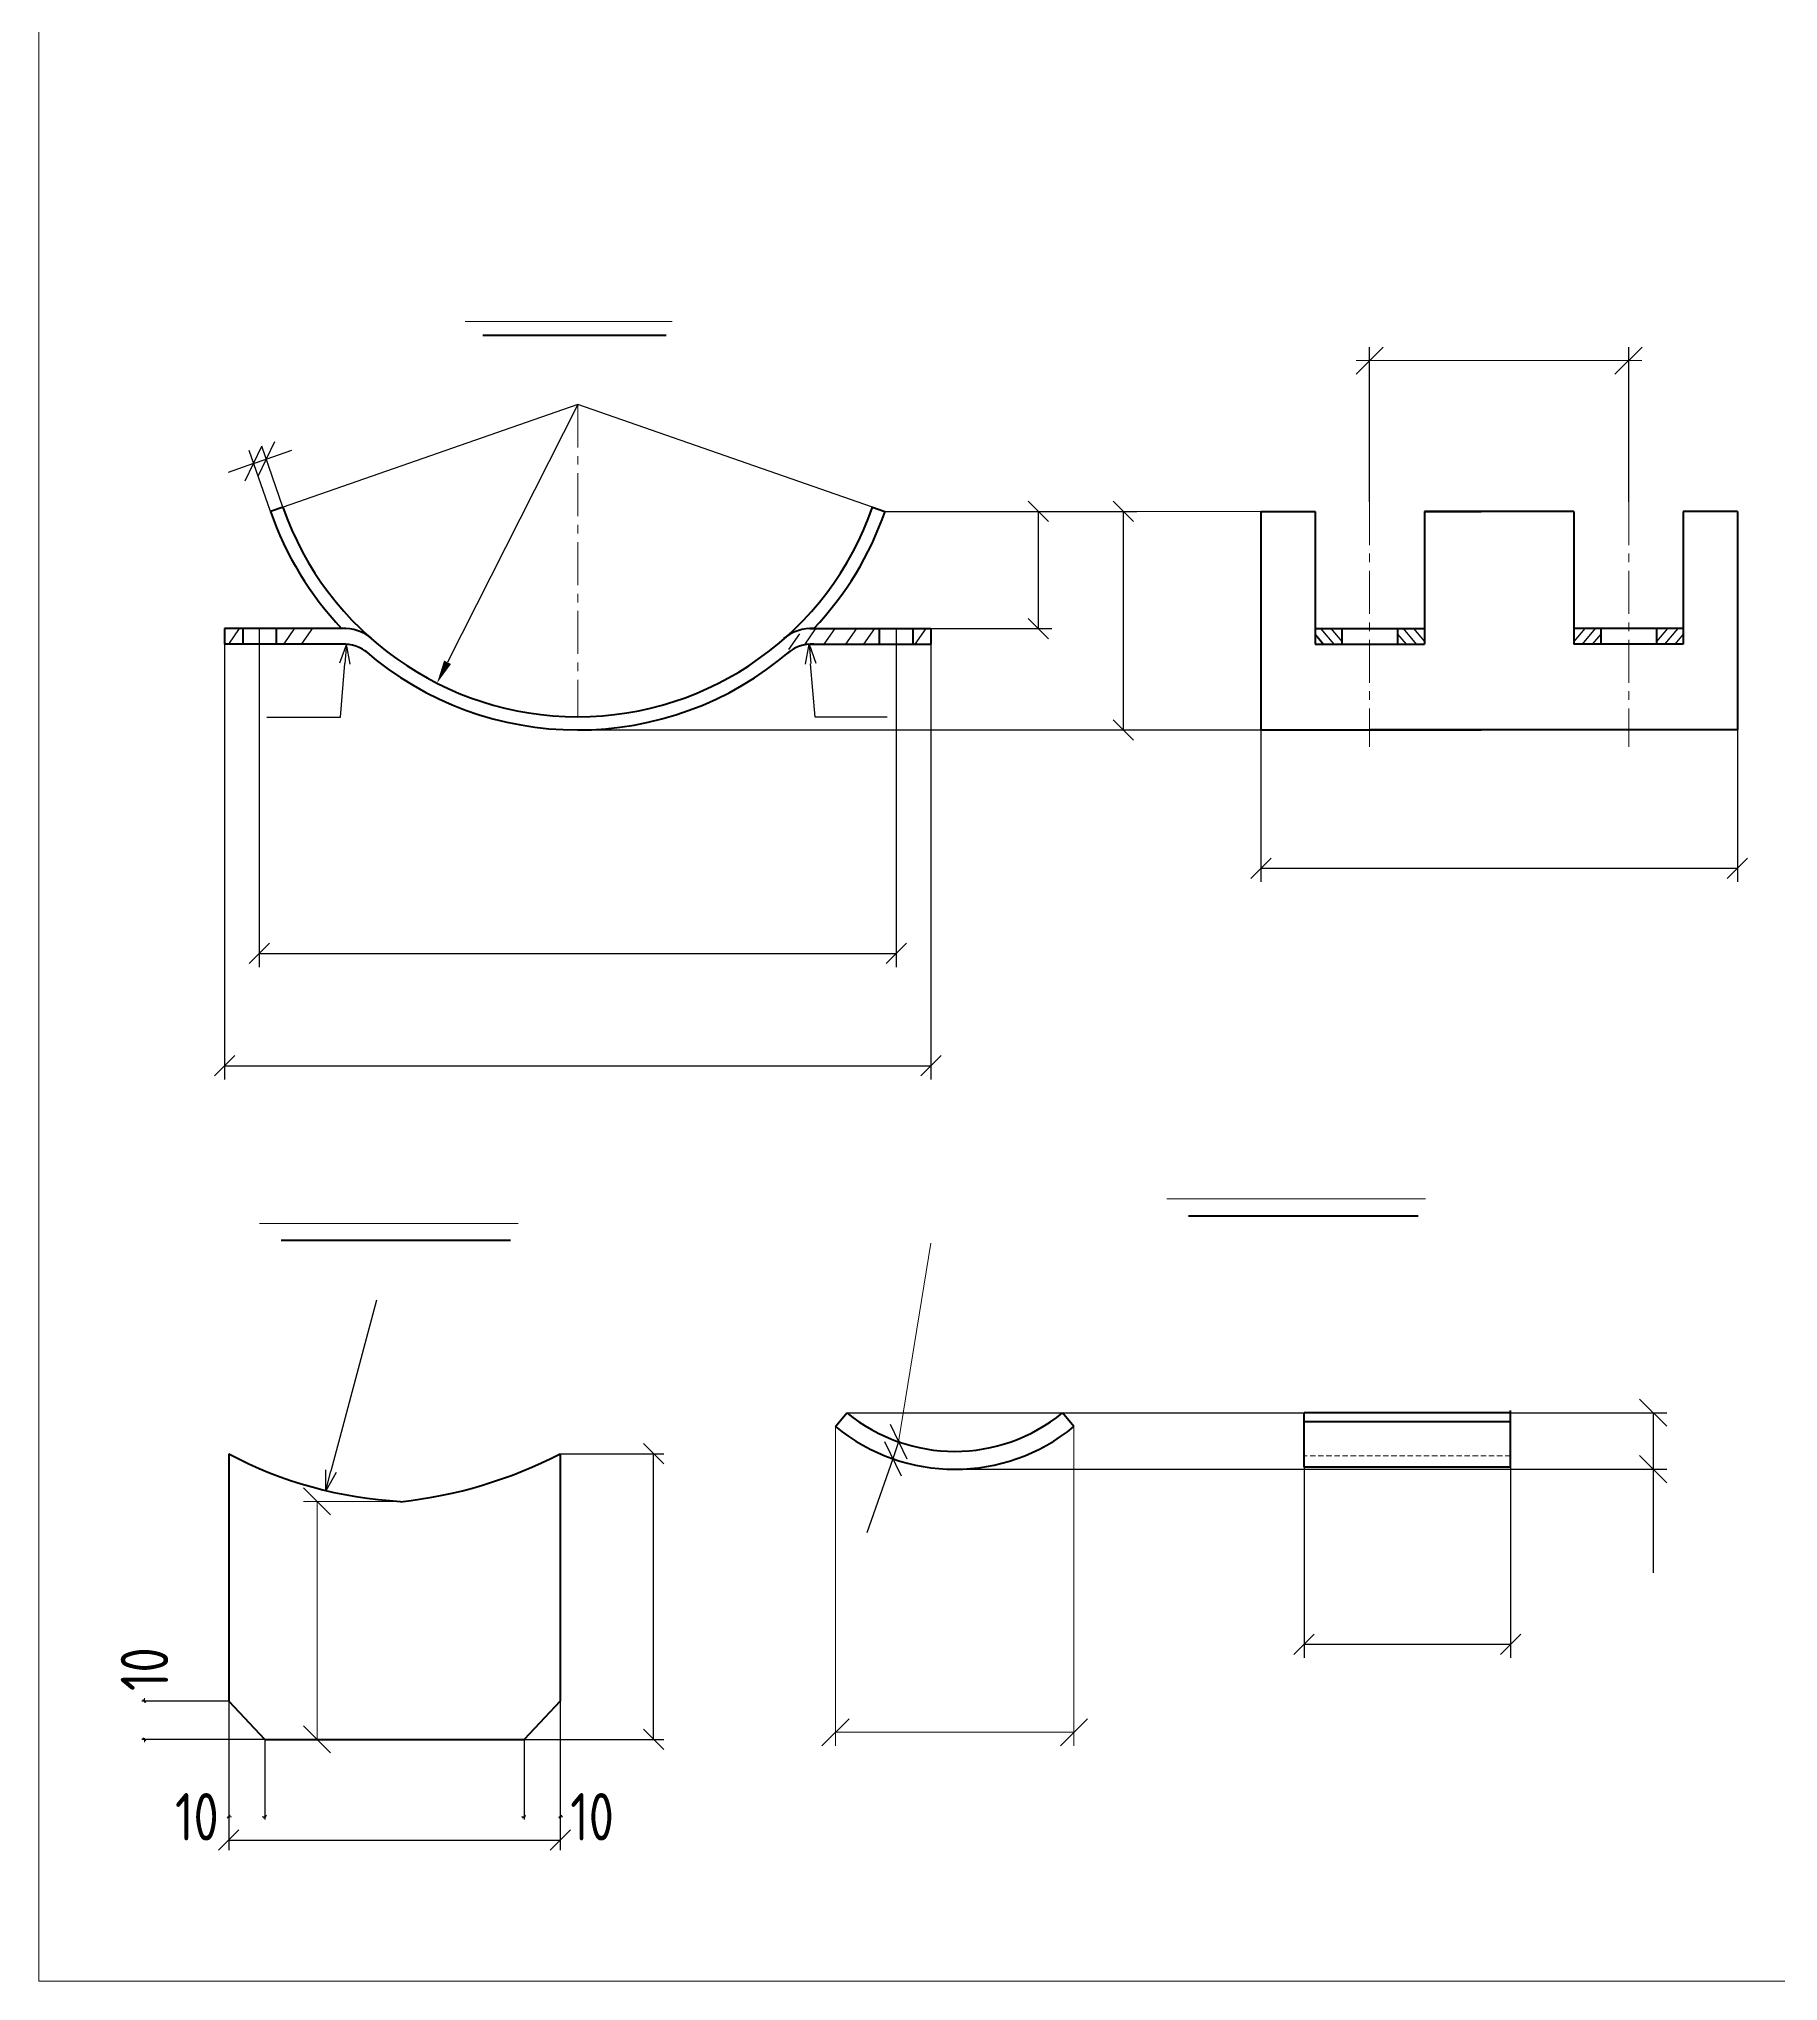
# Model space of a CAD drawing. Header units: millimetres. Extents: x 69249 to 73614, y -10452 to -7482.
# Drawn here: x 69433 to 70717, y -10452 to -9019 of the extents above; entities that cross this region are included whole.
import ezdxf

# ---------------------------------------------------------------- set-up
doc = ezdxf.new("R2010")
doc.units = ezdxf.units.MM
for name, pattern in [('K5LT32768', [0]), ('K5LT32769', [0]), ('K5LT32771', [0]), ('K5LT32772', [0]), ('K5LT32773', [50.8, 31.75, -6.35, 6.35, -6.35]), ('K5LT32774', [0]), ('K5LT32782', [0]), ('K5LT32791', [0]), ('K5LT32793', [1016, 635, -127, 127, -127]), ('K5LT32794', [1016, 635, -127, 127, -127]), ('K5LT_DASHED', [6, 4, -2]), ('K5LT_THIN', [0])]:
    doc.linetypes.add(name, pattern=pattern)
for name, color, linetype in [('Осевая', 20, 'Continuous'), ('Пунктир', 5, 'Continuous'), ('Размер', 104, 'Continuous'), ('Размеры', 7, 'Continuous'), ('Толстая', 5, 'Continuous'), ('Тонкая', 142, 'Continuous'), ('тонкая 2', 5, 'Continuous')]:
    doc.layers.add(name, color=color, linetype=linetype)
doc.styles.add('KDIMTEXTSTYLE', font='GOST_AU.SHX', dxfattribs={"width": 0.96, "oblique": 15, "height": 5})
doc.dimstyles.new('KDIMSTYLE (1.00)', dxfattribs={"dimtxt": 5, "dimasz": 1, "dimexe": 2, "dimexo": 0, "dimgap": 1, "dimtad": 1, "dimtxsty": 'KDIMTEXTSTYLE', "dimsah": 1, "dimcen": 0, "dimdle": 1, "dimadec": 0, "dimazin": 0, "dimtfac": 0.667, "dimtmove": 0, "dimatfit": 3, "dimfxl": 0, "dimtvp": 1, "dimtolj": 1, "dimtzin": 0, "dimarcsym": 0})

# ---------------------------------------------------------------- blocks, each defined once
blk = doc.blocks.new('KDIMARROW_03')
at = {"color": 0, "linetype": 'K5LT_THIN', "lineweight": 18}
for p, q in [((-1.1, -1.1), (1.1, 1.1)), ((0, 0), (2, 0))]:
    blk.add_line(p, q, dxfattribs=at)
at = {"layer": 'тонкая 2', "color": 0, "linetype": 'K5LT_THIN', "lineweight": 18}
blk.add_line((0, 0), (-1, 0), dxfattribs=at)
blk = doc.blocks.new('U16')
at = {"layer": 'Размеры'}
h = blk.add_hatch(color=7, dxfattribs=at)
h.paths.add_polyline_path([(70068.7, -10054.5), (70068.1, -10053.7), (70067.2, -10054.3), (70067.8, -10055.1)])
h.paths.add_polyline_path([(70068.4, -10054.5), (70068, -10053.9), (70067.4, -10054.3), (70067.9, -10054.9)])
h.paths.add_polyline_path([(70068.2, -10054.4), (70068, -10054.2), (70067.7, -10054.4), (70067.9, -10054.7)])
at = {"layer": 'Размеры', "color": 7, "linetype": 'K5LT_THIN', "lineweight": 18}
for p, q in [((70091.6, -9907.8), (70067.9, -10054.4)), ((70068.1, -10053.7), (70067.2, -10054.3)), ((70067.2, -10054.3), (70067.8, -10055.1)), ((70068, -10053.9), (70067.4, -10054.3)), ((70067.4, -10054.3), (70067.9, -10054.9)), ((70068, -10054.2), (70067.7, -10054.4)), ((70067.7, -10054.4), (70067.9, -10054.7)), ((70067.8, -10055.1), (70068.7, -10054.5)), ((70067.9, -10054.7), (70068.2, -10054.4)), ((70067.9, -10054.9), (70068.4, -10054.5)), ((70068, -10053.9), (70068.1, -10053.7)), ((70068, -10054.2), (70068, -10053.9)), ((70068.4, -10054.5), (70068, -10053.9)), ((70068.2, -10054.4), (70068, -10054.2)), ((70068.7, -10054.5), (70068.1, -10053.7))]:
    blk.add_line(p, q, dxfattribs=at)
blk = doc.blocks.new('U35')
at = {"layer": 'Размеры', "color": 7, "linetype": 'K5LT32791', "lineweight": 25}
for p, q in [((69645.1, -10090.5), (69645.1, -10075)), ((69645.1, -10090.5), (69648.9, -10076)), ((69652.8, -10077), (69645.1, -10090.5))]:
    blk.add_line(p, q, dxfattribs=at)
blk = doc.blocks.new('U37')
at = {"layer": 'Размеры', "color": 7, "linetype": 'K5LT32791', "lineweight": 25}
for p, q in [((69999.1, -9480.5), (70001.8, -9465.8)), ((70001.8, -9465.8), (70006.8, -9479.8)), ((70001.8, -9465.8), (70003, -9480.1))]:
    blk.add_line(p, q, dxfattribs=at)
blk = doc.blocks.new('U38')
at = {"layer": 'Размеры', "color": 7, "linetype": 'K5LT32791', "lineweight": 25}
for p, q in [((69660.4, -9465.7), (69655.3, -9479.8)), ((69660.4, -9465.7), (69659.2, -9480.1)), ((69663, -9480.4), (69660.4, -9465.7))]:
    blk.add_line(p, q, dxfattribs=at)
blk = doc.blocks.new('U73')
at = {"layer": 'Осевая', "color": 20, "linetype": 'K5LT32793', "lineweight": 25}
blk.add_line((70226.3, -9521.6), (70241.3, -9536.6), dxfattribs=at)
blk = doc.blocks.new('U74')
at = {"layer": 'Осевая', "color": 20, "linetype": 'K5LT32793', "lineweight": 25}
blk.add_line((70241.3, -9375.3), (70226.3, -9360.3), dxfattribs=at)
blk = doc.blocks.new('U83')
at = {"layer": 'Осевая', "color": 20, "linetype": 'K5LT32793', "lineweight": 25}
blk.add_line((69879.5, -10266.5), (69894.5, -10281.5), dxfattribs=at)
blk = doc.blocks.new('U84')
at = {"layer": 'Осевая', "color": 20, "linetype": 'K5LT32793', "lineweight": 25}
blk.add_line((69894.5, -10070.7), (69879.5, -10055.7), dxfattribs=at)
blk = doc.blocks.new('U113')
at = {"layer": 'Осевая', "color": 20, "linetype": 'K5LT32793', "lineweight": 25}
blk.add_line((70074.1, -10067.1), (70061.8, -10041.7), dxfattribs=at)
blk = doc.blocks.new('U114')
at = {"layer": 'Осевая', "color": 20, "linetype": 'K5LT32793', "lineweight": 25}
blk.add_line((70057.4, -10054.1), (70069.7, -10079.6), dxfattribs=at)
blk = doc.blocks.new('U115')
at = {"layer": 'Осевая', "color": 20, "linetype": 'K5LT32794', "lineweight": 18}
blk.add_line((70031.3, -10258.7), (70011.3, -10278.7), dxfattribs=at)
blk = doc.blocks.new('U116')
at = {"layer": 'Осевая', "color": 20, "linetype": 'K5LT32794', "lineweight": 18}
blk.add_line((70187.3, -10278.7), (70207.3, -10258.7), dxfattribs=at)
blk = doc.blocks.new('U117')
at = {"layer": 'Осевая', "color": 20, "linetype": 'K5LT32793', "lineweight": 25}
blk.add_line((70512.1, -10211.4), (70527.1, -10196.4), dxfattribs=at)
blk = doc.blocks.new('U118')
at = {"layer": 'Осевая', "color": 20, "linetype": 'K5LT32793', "lineweight": 25}
blk.add_line((70374.6, -10196.4), (70359.6, -10211.4), dxfattribs=at)
blk = doc.blocks.new('U119')
at = {"layer": 'Осевая', "color": 20, "linetype": 'K5LT32793', "lineweight": 25}
blk.add_line((70634.8, -10042.9), (70614.8, -10022.9), dxfattribs=at)
blk = doc.blocks.new('U120')
at = {"layer": 'Осевая', "color": 20, "linetype": 'K5LT32793', "lineweight": 25}
blk.add_line((70614.8, -10064.6), (70634.8, -10084.6), dxfattribs=at)
blk = doc.blocks.new('U135')
at = {"layer": 'Осевая', "color": 20, "linetype": 'K5LT32793', "lineweight": 25}
blk.add_line((69578, -9769.4), (69563, -9784.4), dxfattribs=at)
blk = doc.blocks.new('U136')
at = {"layer": 'Осевая', "color": 20, "linetype": 'K5LT32793', "lineweight": 25}
blk.add_line((70084.2, -9784.4), (70099.2, -9769.4), dxfattribs=at)
blk = doc.blocks.new('U137')
at = {"layer": 'Осевая', "color": 20, "linetype": 'K5LT32793', "lineweight": 25}
blk.add_line((69603.5, -9686.5), (69588.5, -9701.5), dxfattribs=at)
blk = doc.blocks.new('U138')
at = {"layer": 'Осевая', "color": 20, "linetype": 'K5LT32793', "lineweight": 25}
blk.add_line((70058.7, -9701.5), (70073.7, -9686.5), dxfattribs=at)
blk = doc.blocks.new('U139')
at = {"layer": 'Осевая', "color": 20, "linetype": 'K5LT32793', "lineweight": 25}
blk.add_line((69585.7, -9345.1), (69598, -9319.6), dxfattribs=at)
blk = doc.blocks.new('U140')
at = {"layer": 'Осевая', "color": 20, "linetype": 'K5LT32793', "lineweight": 25}
blk.add_line((69607.2, -9316.4), (69594.9, -9341.9), dxfattribs=at)
blk = doc.blocks.new('U141')
at = {"layer": 'Осевая', "color": 20, "linetype": 'K5LT32793', "lineweight": 25}
blk.add_line((70342.8, -9623.6), (70327.8, -9638.6), dxfattribs=at)
blk = doc.blocks.new('U142')
at = {"layer": 'Осевая', "color": 20, "linetype": 'K5LT32793', "lineweight": 25}
blk.add_line((70679.5, -9638.6), (70694.5, -9623.6), dxfattribs=at)
blk = doc.blocks.new('U143')
at = {"layer": 'Осевая', "color": 20, "linetype": 'K5LT32793', "lineweight": 25}
blk.add_line((70163.6, -9446.7), (70178.6, -9461.7), dxfattribs=at)
blk = doc.blocks.new('U144')
at = {"layer": 'Осевая', "color": 20, "linetype": 'K5LT32793', "lineweight": 25}
blk.add_line((70178.6, -9375.3), (70163.6, -9360.3), dxfattribs=at)
blk = doc.blocks.new('U161')
at = {"layer": 'Осевая', "color": 20, "linetype": 'K5LT32793', "lineweight": 25}
blk.add_line((69581, -10340.8), (69566, -10355.8), dxfattribs=at)
blk = doc.blocks.new('U162')
at = {"layer": 'Осевая', "color": 20, "linetype": 'K5LT32793', "lineweight": 25}
blk.add_line((69810.6, -10355.8), (69825.6, -10340.8), dxfattribs=at)
blk = doc.blocks.new('U163')
at = {"layer": 'Осевая', "color": 20, "linetype": 'K5LT32794', "lineweight": 18}
blk.add_line((69648.7, -10108.3), (69628.7, -10088.3), dxfattribs=at)
blk = doc.blocks.new('U164')
at = {"layer": 'Осевая', "color": 20, "linetype": 'K5LT32794', "lineweight": 18}
blk.add_line((69628.7, -10264), (69648.7, -10284), dxfattribs=at)
blk = doc.blocks.new('U175')
at = {"layer": 'Осевая', "color": 20, "linetype": 'K5LT32794', "lineweight": 18}
blk.add_line((70596.6, -9266.5), (70616.6, -9246.5), dxfattribs=at)
blk = doc.blocks.new('U176')
at = {"layer": 'Осевая', "color": 20, "linetype": 'K5LT32794', "lineweight": 18}
blk.add_line((70425.6, -9246.5), (70405.6, -9266.5), dxfattribs=at)

msp = doc.modelspace()

# ---------------------------------------------------------------- hatches: boundary and pattern name
at = {"layer": 'Размеры'}
msp.add_hatch(color=18, dxfattribs=at).paths.add_polyline_path([(69732.406, -9477.808), (69737.547, -9480.405), (69727.185, -9494.53)])

# ---------------------------------------------------------------- linework, layer by layer
at = {"color": 7, "linetype": 'K5LT32774', "lineweight": 18}
for p, q in [((69748.058, -9227.69), (69900.874, -9227.69)), ((70265.878, -9875.186), (70456.897, -9875.186)), ((69596.092, -9893.225), (69787.111, -9893.225))]:
    msp.add_line(p, q, dxfattribs=at)
at = {"color": 7, "linetype": 'K5LT32771', "lineweight": 40}
for p, q in [((69760.903, -9237.625), (69896.392, -9237.625)), ((69613.537, -9364.535), (69604.382, -9367.72)), ((70048.67, -9364.603), (70057.824, -9367.792)), ((70335.276, -9367.913), (70375.293, -9367.913)), ((70335.276, -9367.913), (70335.276, -9529.072)), ((70375.293, -9367.913), (70375.293, -9465.712)), ((70455.933, -9367.913), (70497.811, -9367.913)), ((70455.933, -9367.913), (70455.933, -9465.712)), ((70566.386, -9367.913), (70455.933, -9367.913)), ((70566.386, -9367.913), (70566.386, -9465.712)), ((70687.044, -9367.913), (70647.026, -9367.913)), ((70647.026, -9367.913), (70647.026, -9465.712)), ((70687.044, -9367.913), (70687.044, -9529.072)), ((69570.456, -9454.109), (69570.453, -9465.629)), ((69656.764, -9454.137), (69570.456, -9454.109)), ((70002.373, -9454.192), (70091.723, -9454.192)), ((70053.638, -9454.192), (70053.638, -9465.712)), ((70078.393, -9454.192), (70078.393, -9465.712)), ((70091.723, -9454.192), (70091.723, -9465.712)), ((70375.293, -9454.192), (70455.933, -9454.192)), ((70375.293, -9458.301), (70381.525, -9465.712)), ((70647.026, -9454.192), (70566.386, -9454.192)), ((69659.083, -9465.653), (69570.453, -9465.629)), ((70002.995, -9465.712), (70091.723, -9465.712)), ((70375.293, -9465.712), (70455.933, -9465.712)), ((70647.026, -9465.712), (70566.386, -9465.712)), ((70335.276, -9529.072), (70497.811, -9529.072)), ((70687.044, -9529.072), (70415.41, -9529.072)), ((70281.934, -9887.606), (70451.295, -9887.606)), ((69612.147, -9905.645), (69781.509, -9905.645)), ((70021.342, -10043.118), (70029.724, -10032.92)), ((70197.342, -10043.118), (70188.96, -10032.92)), ((70367.132, -10073.196), (70367.132, -10032.92)), ((70519.546, -10032.92), (70367.132, -10032.92)), ((70519.546, -10073.196), (70519.546, -10031.196)), ((70519.546, -10039.578), (70367.132, -10039.578)), ((69573.497, -10063.218), (69573.497, -10245.662)), ((69818.147, -10063.218), (69818.147, -10245.662)), ((70519.546, -10073.196), (70367.132, -10073.196)), ((69573.497, -10245.662), (69600.189, -10274.03)), ((69818.147, -10245.662), (69791.455, -10274.03)), ((69600.189, -10274.03), (69707.867, -10274.03)), ((69707.867, -10274.03), (69709.84, -10274.03)), ((69707.867, -10274.03), (69791.455, -10274.03))]:
    msp.add_line(p, q, dxfattribs=at)
for centre, radius, start, end in [((69831.069, -9288.88), 240.192, 199.180012, 223.473613), ((69831.069, -9288.88), 230.4, 199.17702, 340.812434), ((69831.069, -9288.88), 240.192, 316.508307, 340.819988), ((69658.32, -9487.046), 32.942, 50.699634, 92.54752), ((70003.848, -9487.1), 32.942, 87.434405, 129.282291), ((69658.008, -9494.026), 28.393, 49.321505, 92.331321), ((69831.069, -9288.88), 240.192, 229.10779, 310.763228), ((70004.159, -9494.08), 28.393, 87.650603, 130.66042), ((70109.342, -9936.057), 125.385, 230.580905, 309.419095), ((70109.342, -9936.057), 138.585, 230.580905, 309.419095), ((69715.977, -9795.052), 303.668, 242.017675, 267.048835), ((69663.84, -9763.209), 337.383, 276.211238, 297.217285)]:
    msp.add_arc(centre, radius, start, end, dxfattribs=at)
at = {"layer": 'Осевая', "color": 20, "linetype": 'K5LT32773', "lineweight": 20}
for p, q in [((69831.116, -9288.828), (69831.079, -9519.28)), ((70415.551, -9360.826), (70415.41, -9541.585)), ((70606.909, -9360.826), (70606.909, -9541.585))]:
    msp.add_line(p, q, dxfattribs=at)
at = {"layer": 'Пунктир', "color": 7, "linetype": 'K5LT_DASHED', "lineweight": 18}
msp.add_line((70519.546, -10064.814), (70367.132, -10064.814), dxfattribs=at)
at = {"layer": 'Размер', "color": 106, "linetype": 'K5LT32782', "lineweight": 18}
for p, q in [((70616.551, -9256.46), (70405.551, -9256.46)), ((70375.293, -9367.913), (70233.79, -9367.792)), ((69700.343, -10098.317), (69628.698, -10098.317)), ((69638.698, -10098.317), (69638.698, -10274.03)), ((69700.343, -10274.03), (69628.698, -10274.03))]:
    msp.add_line(p, q, dxfattribs=at)
at = {"layer": 'Размер', "color": 7, "linetype": 'K5LT_THIN', "lineweight": 18}
for p, q in [((70021.342, -10043.118), (70021.342, -10278.705)), ((70197.342, -10043.118), (70197.342, -10278.705)), ((70021.342, -10268.705), (70197.342, -10268.705))]:
    msp.add_line(p, q, dxfattribs=at)
at = {"layer": 'Размеры', "color": 7, "linetype": 'K5LT32768', "lineweight": 25}
for p, q in [((70415.551, -9360.826), (70415.551, -9246.46)), ((70606.909, -9360.826), (70606.909, -9246.46)), ((69831.116, -9288.828), (69613.537, -9364.535)), ((69831.069, -9288.88), (69734.977, -9479.107)), ((70048.67, -9364.603), (69831.116, -9288.828)), ((69604.21, -9367.792), (69588.536, -9322.908)), ((69591.833, -9332.349), (69601.077, -9329.121)), ((69613.455, -9364.563), (69597.78, -9319.68)), ((69601.077, -9329.121), (69619.959, -9322.527)), ((69591.833, -9332.349), (69572.951, -9338.943)), ((70057.929, -9367.792), (70243.79, -9367.792)), ((70057.929, -9367.792), (70181.088, -9367.792)), ((70171.088, -9454.192), (70171.088, -9367.792)), ((70233.79, -9529.072), (70233.79, -9367.792)), ((69581.256, -9454.201), (69573.238, -9465.721)), ((69595.989, -9454.117), (69595.989, -9704.013)), ((69622.072, -9453.977), (69614.054, -9465.497)), ((69635.267, -9453.977), (69627.248, -9465.497)), ((69994.759, -9458.073), (69986.74, -9469.593)), ((70006.646, -9454.192), (69998.628, -9465.712)), ((70020.803, -9454.192), (70012.784, -9465.712)), ((70036.815, -9454.192), (70028.797, -9465.712)), ((70050.01, -9454.192), (70041.991, -9465.712)), ((70066.203, -9454.192), (70066.203, -9704.013)), ((70087.903, -9454.192), (70079.884, -9465.712)), ((70091.723, -9454.192), (70181.088, -9454.192)), ((70379.363, -9454.192), (70389.051, -9465.712)), ((70386.889, -9454.192), (70395.009, -9463.848)), ((70436.217, -9458.301), (70442.449, -9465.712)), ((70440.287, -9454.192), (70449.974, -9465.712)), ((70447.813, -9454.192), (70455.933, -9463.848)), ((70574.506, -9454.192), (70566.386, -9463.848)), ((70582.032, -9454.192), (70572.345, -9465.712)), ((70586.102, -9458.301), (70579.871, -9465.712)), ((70635.43, -9454.192), (70627.31, -9463.848)), ((70642.956, -9454.192), (70633.269, -9465.712)), ((70647.026, -9458.301), (70640.794, -9465.712)), ((69570.453, -9465.629), (69570.453, -9786.944)), ((70091.723, -9465.712), (70091.723, -9786.944)), ((69655.84, -9519.584), (69659.19, -9480.083)), ((70006.318, -9519.639), (70002.981, -9480.137)), ((69601.474, -9519.567), (69655.84, -9519.584)), ((69831.078, -9529.072), (70243.79, -9529.072)), ((70059.55, -9519.639), (70006.318, -9519.639)), ((70120.823, -9529.072), (70335.276, -9529.072)), ((70335.276, -9529.072), (70335.276, -9641.13)), ((70687.044, -9529.072), (70687.044, -9641.13)), ((70335.276, -9631.13), (70687.044, -9631.13)), ((69595.989, -9694.013), (70066.203, -9694.013)), ((69570.453, -9776.944), (70091.723, -9776.944)), ((69682.544, -9949.853), (69648.942, -10075.985)), ((70029.724, -10032.92), (70634.822, -10032.92)), ((70519.555, -10031.429), (70519.555, -10213.906)), ((70624.822, -10032.92), (70624.822, -10074.643)), ((70367.132, -10039.578), (70367.132, -10213.906)), ((70067.933, -10054.407), (70063.573, -10066.867)), ((69818.147, -10063.218), (69894.509, -10063.218)), ((69887.009, -10274.03), (69887.009, -10063.218)), ((70063.573, -10066.867), (70044.446, -10121.535)), ((70109.342, -10074.643), (70634.822, -10074.643)), ((70624.822, -10074.643), (70624.822, -10151.175)), ((70519.555, -10203.906), (70367.132, -10203.906)), ((69573.497, -10230.662), (69573.497, -10355.816)), ((69818.147, -10245.662), (69818.147, -10355.816)), ((69776.455, -10274.03), (69894.509, -10274.03)), ((69573.497, -10348.316), (69818.147, -10348.316))]:
    msp.add_line(p, q, dxfattribs=at)
at = {"layer": 'Толстая', "color": 5, "linetype": 'K5LT32772', "lineweight": 50}
for p, q in [((69583.786, -9454.114), (69583.782, -9465.633)), ((69608.541, -9454.121), (69608.537, -9465.641)), ((70395.009, -9454.192), (70395.009, -9465.712)), ((70436.217, -9454.192), (70436.217, -9465.712)), ((70586.102, -9454.192), (70586.102, -9465.712)), ((70627.31, -9454.192), (70627.31, -9465.712))]:
    msp.add_line(p, q, dxfattribs=at)
at = {"layer": 'Тонкая', "color": 144, "linetype": 'K5LT32769', "lineweight": 15}
for p, q in [((69433.309, -7482.4), (69433.309, -10452.4)), ((69433.309, -10452.4), (73614.309, -10452.4))]:
    msp.add_line(p, q, dxfattribs=at)

# ---------------------------------------------------------------- block references
for name in ['U176', 'U175', 'U140', 'U139', 'U144', 'U74', 'U143', 'U38', 'U37', 'U73', 'U141', 'U142', 'U137', 'U138', 'U135', 'U136', 'U119', 'U113', 'U84', 'U114', 'U35', 'U120', 'U163', 'U118', 'U117', 'U115', 'U116', 'U164', 'U83', 'U161', 'U162']:
    msp.add_blockref(name, (0, 0))
at = {"layer": 'Размеры'}
msp.add_blockref('U16', (0, 0), dxfattribs=at)

# ---------------------------------------------------------------- dimensions: what is measured, and where the dimension line sits
at = {"layer": 'Размер', "color": 7}
msp.add_linear_dim(base=(69511.267, -10245.662), p1=(69600.189, -10274.03), p2=(69573.497, -10245.662), angle=90, location=(69511.267, -10222.141), text='\\H35.0;\\W0.965;\\Q0;\\c2129920;\\Q0;10\\H35.0;\\W0.965;\\Q0;\\c2129920;', dimstyle='KDIMSTYLE (1.00)', override={"dimexo": 0, "dimblk1": 'KDIMARROW_03', "dimblk2": 'KDIMARROW_03', "dimse1": 0, "dimse2": 0, "dimclrt": 106, "dimtolj": 1}, dxfattribs=at).render()
at = {"layer": 'Размеры', "color": 7}
for base, p1, p2, location in [((69573.497, -10331.083), (69600.189, -10274.03), (69573.497, -10230.662), (69549.976, -10331.083)), ((69818.147, -10331.083), (69791.455, -10274.03), (69818.147, -10230.662), (69841.668, -10331.083))]:
    msp.add_linear_dim(base=base, p1=p1, p2=p2, location=location, text='\\H35.0;\\W0.965;\\Q0;\\Q0;10\\H35.0;\\W0.965;\\Q0;', dimstyle='KDIMSTYLE (1.00)', override={"dimexo": 0, "dimblk1": 'KDIMARROW_03', "dimblk2": 'KDIMARROW_03', "dimse1": 0, "dimse2": 0, "dimclrt": 7, "dimtolj": 1}, dxfattribs=at).render()

doc.saveas('drawing.dxf')
